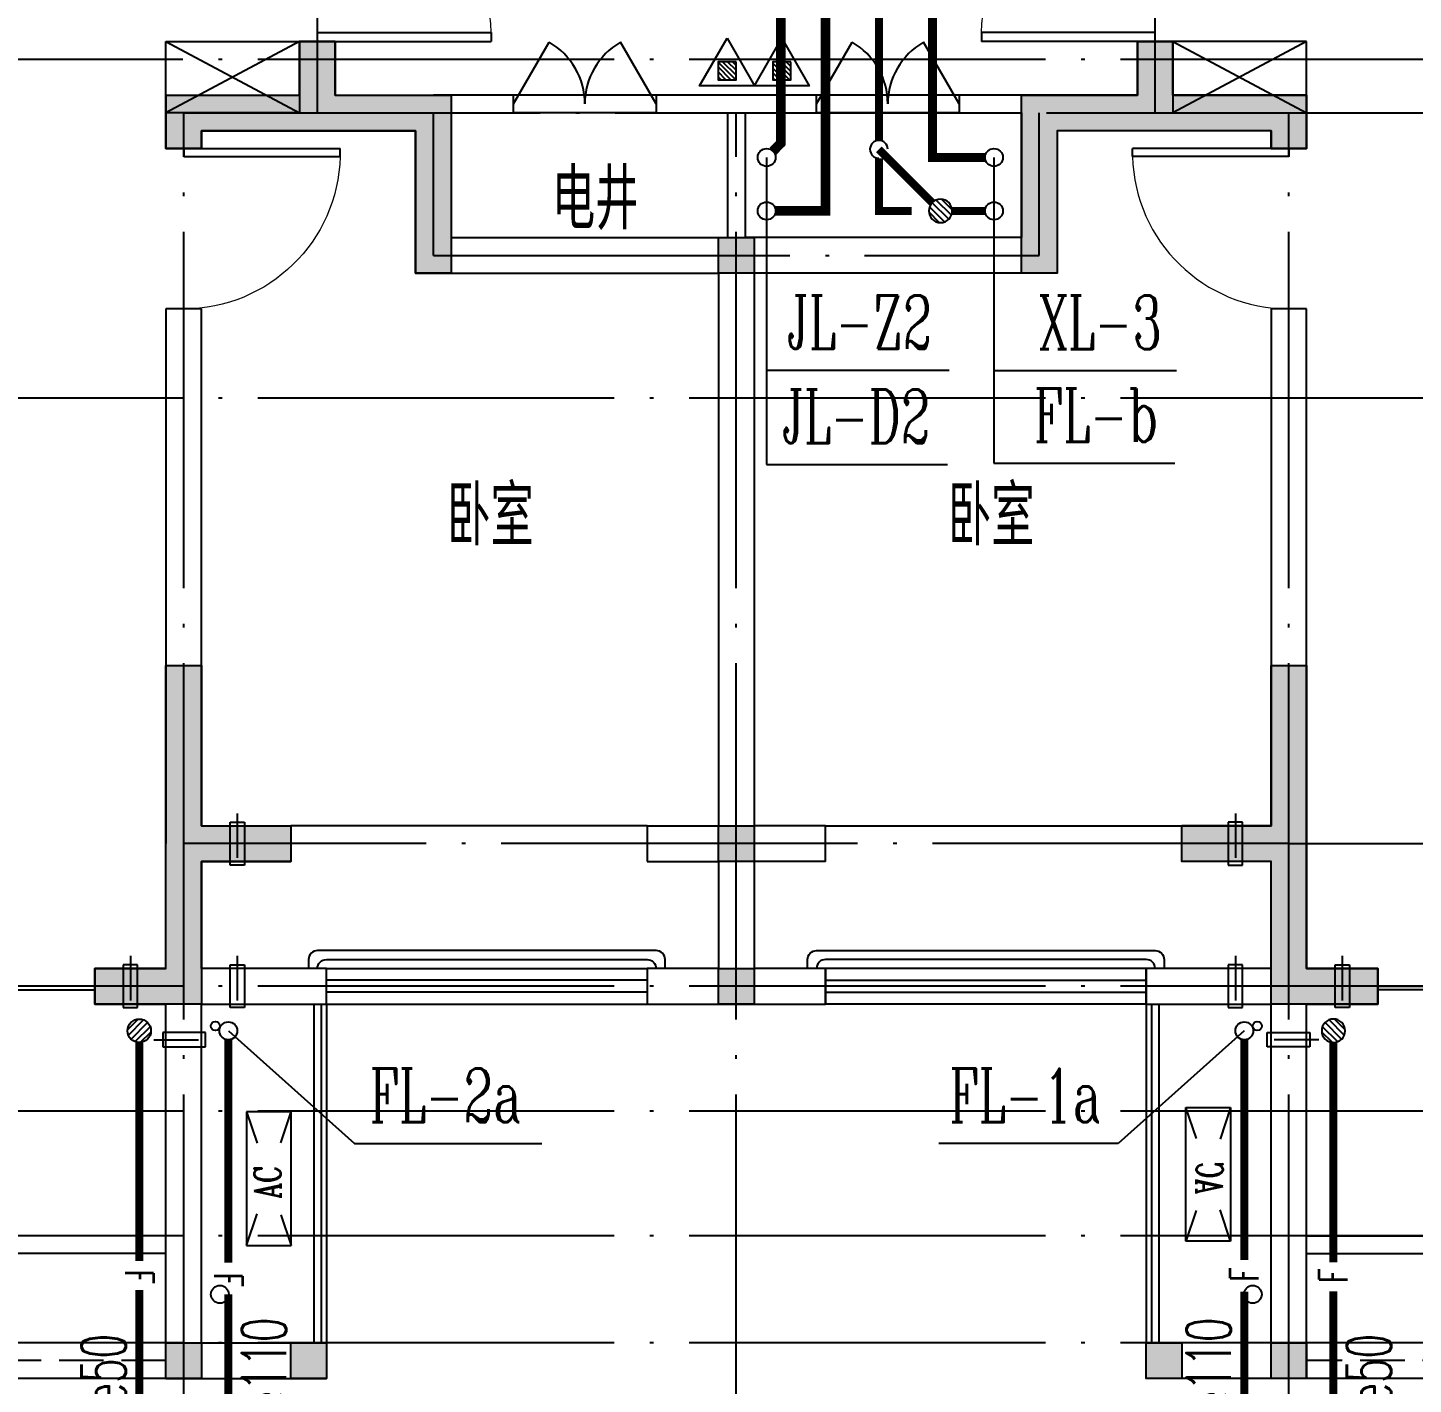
# Model space of a CAD drawing. Extents: x -287580 to -53108, y -522338 to -82629.
# Drawn here: x -215285 to -207511, y -347049 to -339438 of the extents above; entities that cross this region are included whole.
import ezdxf

# ---------------------------------------------------------------- set-up
doc = ezdxf.new("R2010")
doc.units = 0
doc.header["$LTSCALE"] = 1000
doc.header["$MEASUREMENT"] = 0
for name, pattern in [('CONTINOUS', [0]), ('DASH', [0.35, 0.25, -0.1]), ('DOTE', [2.42, 2, -0.2, 0.02, -0.2])]:
    doc.linetypes.add(name, pattern=pattern)
for name, color, linetype in [('AXIS', 3, 'Continuous'), ('DIM_废水', 3, 'Continuous'), ('DIM_消防', 3, 'Continuous'), ('DIM_给水', 3, 'Continuous'), ('DOTE', 99, 'Continuous'), ('EQUIP_地漏', 7, 'Continuous'), ('EQUIP_消防', 1, 'Continuous'), ('kan', 146, 'Continuous'), ('KTIAO', 124, 'Continuous'), ('PIPE-废水', 31, 'Continuous'), ('PIPE-消防', 1, 'Continuous'), ('PIPE-给水', 3, 'Continuous'), ('PUB_TEXT', 7, 'Continuous'), ('TEXT_废水', 4, 'Continuous'), ('VPIPE-废水', 31, 'Continuous'), ('VPIPE-消防', 1, 'Continuous'), ('VPIPE-给水', 3, 'Continuous'), ('WALL', 9, 'Continuous'), ('WINDOW', 99, 'Continuous'), ('冷凝水管', 6, 'Continuous'), ('填充', 8, 'Continuous'), ('家具', 187, 'Continuous'), ('栏杆', 169, 'Continuous'), ('空调、空调洞', 66, 'Continuous'), ('表格', 157, 'Continuous')]:
    doc.layers.add(name, color=color, linetype=linetype)
doc.layers.add('RENDERING', color=125, linetype='Continuous', lineweight=13)
doc.styles.add('_ROMANC', font='romanc__.ttf', dxfattribs={"width": 0.700005})
doc.styles.add('_TWT_PIPEDN', font='SIMPLEX', dxfattribs={"width": 0.8, "height": 2.5, "bigfont": 'HZTXT'})
doc.styles.add('_TWT_PIPETEXT', font='SIMPLEX', dxfattribs={"width": 0.8, "height": 1.6, "bigfont": 'HZTXT'})
doc.styles.add('_TWT_SERIAL', font='COMPLEX', dxfattribs={"width": 0.8, "height": 3, "bigfont": 'HZTXT'})
doc.styles.add('DIM_FONT', font='simplex_.ttf', dxfattribs={"width": 0.7, "bigfont": 'GBCBIG'})
doc.styles.get("Standard").update_dxf_attribs({"font": 'gbenor.shx', "bigfont": 'gbcbig.shx'})

# ---------------------------------------------------------------- blocks, each defined once
blk = doc.blocks.new('90304092557924')
at = {"layer": 'KTIAO', "color": 99}
for p, q in [((-375, 125), (-198.2, 66.1)), ((-375, 125), (-375, -125)), ((375, 125), (-375, 125)), ((375, 125), (198.2, 66.1)), ((375, -125), (375, 125)), ((-202.8, -67.6), (-375, -125)), ((200.5, -66.8), (375, -125)), ((-375, -125), (375, -125))]:
    blk.add_line(p, q, dxfattribs=at)
at = {"layer": 'KTIAO', "color": 99, "style": '_ROMANC', "width": 0.7}
blk.add_text('AC', height=148.6, dxfattribs=at).set_placement((-112.6, -66.3))
at = {"layer": 'KTIAO', "color": 99, "style": 'DIM_FONT', "oblique": 0, "width": 0.6, "flags": 9}
for tag in ['XSIZE', 'YSIZE']:
    blk.add_attdef(tag, (-375, -125), '', height=0.5, dxfattribs=at)
blk = doc.blocks.new('A$C06D6341B')
at = {"layer": '空调、空调洞', "linetype": 'DASH'}
for p, q in [((40, 0), (40, 340)), ((80, 290), (0, 290)), ((0, 290), (0, 50)), ((80, 50), (80, 290)), ((0, 50), (80, 50))]:
    blk.add_line(p, q, dxfattribs=at)
blk = doc.blocks.new('A$C38123D1C')
at = {"layer": '填充'}
for points in [[(14900, 6400), (15100, 6400), (15100, 6200), (14900, 6200)], [(14900, 3100), (15100, 3100), (15100, 2900), (14900, 2900)], [(14900, 2300), (15100, 2300), (15100, 2100), (14900, 2100)], [(11800, 200), (12000, 200), (12000, 0), (11800, 0)], [(12500, 200), (12700, 200), (12700, 0), (12500, 0)], [(17300, 200), (17500, 200), (17500, 0), (17300, 0)], [(18000, 200), (18200, 200), (18200, 0), (18000, 0)]]:
    blk.add_hatch(color=256, dxfattribs=at).paths.add_polyline_path(points)
at = {"color": 6}
for points in [[(14900, 6400), (15100, 6400), (15100, 6200), (14900, 6200)], [(14900, 3100), (15100, 3100), (15100, 2900), (14900, 2900)], [(14900, 2300), (15100, 2300), (15100, 2100), (14900, 2100)], [(11800, 200), (12000, 200), (12000, 0), (11800, 0)], [(12500, 200), (12700, 200), (12700, 0), (12500, 0)], [(17300, 200), (17500, 200), (17500, 0), (17300, 0)], [(18000, 200), (18200, 200), (18200, 0), (18000, 0)]]:
    blk.add_lwpolyline(points, close=True, dxfattribs=at)
blk = doc.blocks.new('A$C21740D1F')
at = {"layer": '填充'}
h = blk.add_hatch(color=256, dxfattribs=at)
h.dxf.hatch_style = 1
h.paths.add_polyline_path([(48600, 16200), (48600, 15800), (49000, 15800), (49000, 16200)])
h.paths.add_polyline_path([(41200, 16200), (41200, 15800), (41600, 15800), (41600, 16200)])
h.paths.add_polyline_path([(18900, 15800), (18900, 16200), (18500, 16200), (18500, 15800)])
h.paths.add_polyline_path([(11500, 15800), (11500, 16200), (11100, 16200), (11100, 15800)])
h.paths.add_polyline_path([(57500, 3700), (57500, 3300), (57900, 3300), (57900, 3700)])
h.paths.add_polyline_path([(48600, 14100), (48600, 13700), (49000, 13700), (49000, 14100)])
h.paths.add_polyline_path([(44000, 14100), (44000, 13700), (44400, 13700), (44400, 14100)])
h.paths.add_polyline_path([(41200, 14100), (41200, 13700), (41600, 13700), (41600, 14100)])
h.paths.add_polyline_path([(32300, 3700), (32300, 3300), (32700, 3300), (32700, 3700)])
h.paths.add_polyline_path([(27800, 3300), (27800, 3700), (27400, 3700), (27400, 3300)])
h.paths.add_polyline_path([(18900, 13700), (18900, 14100), (18500, 14100), (18500, 13700)])
h.paths.add_polyline_path([(16100, 13700), (16100, 14100), (15700, 14100), (15700, 13700)])
h.paths.add_polyline_path([(11500, 13700), (11500, 14100), (11100, 14100), (11100, 13700)])
h.paths.add_polyline_path([(2600, 3300), (2600, 3700), (2200, 3700), (2200, 3300)])
h.paths.add_polyline_path([(47550, 10300), (47550, 8200.1), (47350, 8200.1), (47350, 10500), (47900, 10500), (47900, 10300)])
h.paths.add_polyline_path([(12750, 10500), (12750, 8200.1), (12550, 8200.1), (12550, 10300), (12200, 10300), (12200, 10500)])
h.paths.add_polyline_path([(7800, 0), (7300, 0), (7300, 2500), (7500, 2500), (7500, 200), (7800, 200)])
h.paths.add_polyline_path([(22700, 0), (22200, 0), (22200, 200), (22500, 200), (22500, 2500), (22700, 2500)])
h.paths.add_polyline_path([(37900, 0), (37400, 0), (37400, 2500), (37600, 2500), (37600, 200), (37900, 200)])
h.paths.add_polyline_path([(52800, 0), (52300, 0), (52300, 200), (52600, 200), (52600, 2500), (52800, 2500)])
h.paths.add_polyline_path([(56200, 0), (55550, 0), (55550, 200), (56000, 200), (56000, 2100), (56200, 2100)])
h.paths.add_polyline_path([(34650, 0), (34000, 0), (34000, 2100), (34200, 2100), (34200, 200), (34650, 200)])
h.paths.add_polyline_path([(26100, 0), (25450, 0), (25450, 200), (25900, 200), (25900, 2100), (26100, 2100)])
h.paths.add_polyline_path([(4550, 0), (3900, 0), (3900, 2100), (4100, 2100), (4100, 200), (4550, 200)])
h.paths.add_polyline_path([(500, 6500), (200, 6500), (200, 5000), (0, 5000), (0, 6700), (500, 6700)])
h.paths.add_polyline_path([(59900, 6500), (59600, 6500), (59600, 6700), (60100, 6700), (60100, 5000), (59900, 5000)])
h.paths.add_polyline_path([(60100, 1695), (60100, 0), (59400, 0), (59400, 200), (59900, 200), (59900, 1695)])
h.paths.add_polyline_path([(52800, 9800), (52800, 6700), (53350, 6700), (53350, 6500), (52600, 6500), (52600, 9800), (52600, 10300), (52300, 10300), (52300, 10500), (52800, 10500), (52800, 10000), (53150, 10000), (53150, 9800)])
h.paths.add_polyline_path([(37600, 10300), (37600, 9800), (37600, 6500), (36850, 6500), (36850, 6700), (37400, 6700), (37400, 9800), (37050, 9800), (37050, 10000), (37400, 10000), (37400, 10500), (37900, 10500), (37900, 10300)])
h.paths.add_polyline_path([(22700, 10500), (22700, 10000), (23050, 10000), (23050, 9800), (22700, 9800), (22700, 6700), (23250, 6700), (23250, 6500), (22500, 6500), (22500, 9800), (22500, 10300), (22200, 10300), (22200, 10500)])
h.paths.add_polyline_path([(7500, 9800), (7500, 6500), (6750, 6500), (6750, 6700), (7300, 6700), (7300, 9800), (6950, 9800), (6950, 10000), (7300, 10000), (7300, 10500), (7800, 10500), (7800, 10300), (7500, 10300)])
h.paths.add_polyline_path([(17250, 10300), (15450, 10300), (15450, 8900), (15250, 8900), (15250, 10500), (17450, 10500), (17450, 9900), (17250, 9900)])
h.paths.add_polyline_path([(42850, 10300), (42850, 9900), (42650, 9900), (42650, 10500), (44850, 10500), (44850, 8900), (44650, 8900), (44650, 10300)])
h.paths.add_polyline_path([(30000, 1800), (30000, 0), (29500, 0), (29500, 200), (29800, 200), (29800, 1800)])
h.paths.add_polyline_path([(30700, 6500), (30300, 6500), (30300, 4900), (30100, 4900), (30100, 6700), (30700, 6700)])
h.paths.add_polyline_path([(29800, 6500), (29400, 6500), (29400, 6700), (30000, 6700), (30000, 4900), (29800, 4900)])
h.paths.add_polyline_path([(30600, 0), (30100, 0), (30100, 1800), (30300, 1800), (30300, 200), (30600, 200)])
h.paths.add_polyline_path([(42100, 1900), (42100, 1000), (42600, 1000), (42600, 800), (42100, 800), (42100, 0), (41500, 0), (41500, 200), (41900, 200), (41900, 1000), (41900, 1900)])
h.paths.add_polyline_path([(48300, 1900), (48300, 1000), (48300, 200), (48700, 200), (48700, 0), (48100, 0), (48100, 800), (47600, 800), (47600, 1000), (48100, 1000), (48100, 1900)])
h.paths.add_polyline_path([(42850, 5400), (42850, 5100), (43500, 5100), (43500, 4100), (43300, 4100), (43300, 4900), (42650, 4900), (42100, 4900), (42100, 4800), (41900, 4800), (41900, 5100), (42650, 5100), (42650, 5400)])
h.paths.add_polyline_path([(47550, 5400), (47550, 5100), (48300, 5100), (48300, 4800), (48100, 4800), (48100, 4900), (47550, 4900), (46900, 4900), (46900, 4100), (46700, 4100), (46700, 5100), (47350, 5100), (47350, 5400)])
h.paths.add_polyline_path([(32950.1, 9800), (32500, 9800), (32500, 6700), (32899.9, 6700), (32899.9, 6500), (32300, 6500), (32300, 10000), (32950.1, 10000)])
h.paths.add_polyline_path([(57900, 10000), (57900, 6500), (57299.8, 6500), (57299.8, 6700), (57700, 6700), (57700, 9800), (57250, 9800), (57250, 10000)])
h.paths.add_polyline_path([(700, 0), (0, 0), (0, 1695), (200, 1695), (200, 200), (700, 200)])
h.paths.add_polyline_path([(18200, 1900), (18200, 1000), (18200, 200), (18600, 200), (18600, 0), (18000, 0), (18000, 800), (17500, 800), (17500, 1000), (18000, 1000), (18000, 1900)])
h.paths.add_polyline_path([(12000, 1900), (12000, 1000), (12500, 1000), (12500, 800), (12000, 800), (12000, 0), (11400, 0), (11400, 200), (11800, 200), (11800, 1000), (11800, 1900)])
h.paths.add_polyline_path([(17450, 5400), (17450, 5100), (18200, 5100), (18200, 4800), (18000, 4800), (18000, 4900), (17450, 4900), (16800, 4900), (16800, 4100), (16600, 4100), (16600, 5100), (17250, 5100), (17250, 5400)])
h.paths.add_polyline_path([(12750, 5400), (12750, 5100), (13400, 5100), (13400, 4100), (13200, 4100), (13200, 4900), (12550, 4900), (12000, 4900), (12000, 4800), (11800, 4800), (11800, 5100), (12550, 5100), (12550, 5400)])
h.paths.add_polyline_path([(27600, 9800), (27149.9, 9800), (27149.9, 10000), (27800, 10000), (27800, 6500), (27199.8, 6500), (27199.8, 6700), (27600, 6700)])
h.paths.add_polyline_path([(2400, 9800), (2400, 6700), (2800, 6700), (2800, 6500), (2200, 6500), (2200, 10000), (2850, 10000), (2850, 9800)])
at = {"color": 3}
for points in [[(42850, 5400), (42850, 5100), (43500, 5100), (43500, 4100), (43300, 4100), (43300, 4900), (42650, 4900), (42100, 4900), (42100, 4800), (41900, 4800), (41900, 5100), (42650, 5100), (42650, 5400)], [(47550, 5400), (47550, 5100), (48300, 5100), (48300, 4800), (48100, 4800), (48100, 4900), (47550, 4900), (46900, 4900), (46900, 4100), (46700, 4100), (46700, 5100), (47350, 5100), (47350, 5400)], [(42100, 1900), (42100, 1000), (42600, 1000), (42600, 800), (42100, 800), (42100, 0), (41500, 0), (41500, 200), (41900, 200), (41900, 1000), (41900, 1900)], [(48300, 1900), (48300, 1000), (48300, 200), (48700, 200), (48700, 0), (48100, 0), (48100, 800), (47600, 800), (47600, 1000), (48100, 1000), (48100, 1900)]]:
    blk.add_lwpolyline(points, close=True, dxfattribs=at)
blk = doc.blocks.new('$ATTACHMENT$00000214')
h = blk.add_hatch()
h.set_pattern_fill('ANSI31', color=256, scale=200, style=0)
h.set_pattern_definition([(45, (-38543.802, -6842.639), (-17.67767, 17.67767), [])])
h.paths.add_polyline_path([(-65, 2), (65, 2), (65, -128), (-65, -128)])
for points in [[(0, 172), (-198, -172), (198, -172)], [(-65, 2), (65, 2), (65, -128), (-65, -128)]]:
    blk.add_lwpolyline(points, close=True)
blk = doc.blocks.new('$TwtSys$00000141')
for p, q in [((-94, 8), (-10, 92)), ((-94, 8), (-10, 92)), ((-87, -35), (35, 87)), ((-87, -35), (35, 87)), ((-66, -66), (66, 66)), ((-66, -66), (66, 66)), ((-32, -87), (88, 33)), ((-32, -87), (88, 33)), ((11, -92), (92, -11)), ((11, -92), (92, -11))]:
    blk.add_line(p, q)
blk.add_circle((0, 0), 94)
blk.add_circle((0, 0), 94)
blk = doc.blocks.new('$DorLib2D$00000132')
at = {"color": 0, "linetype": 'Continuous'}
for p, q in [((-0.5, 0.1042), (-0.5, 0)), ((-0.1467, 0.1042), (-0.5, 0.1042)), ((-0.1467, 0), (-0.1467, 0.1042)), ((0.1467, 0.1042), (0.5, 0.1042)), ((0.1467, 0), (0.1467, 0.1042)), ((0.5, 0.1042), (0.5, 0)), ((-0.5, 0), (-0.1467, 0)), ((-0.1667, 0), (0.1667, 0)), ((-0.1667, -0.1042), (-0.1667, 0)), ((0.5, 0), (0.1467, 0)), ((0.1667, 0), (0.1667, -0.1042)), ((0.1667, -0.1042), (-0.1667, -0.1042))]:
    blk.add_line(p, q, dxfattribs=at)
blk = doc.blocks.new('$WINLIB2D$00000001')
at = {"color": 0}
for points in [[(-0.5, 0.5), (-0.5, -0.5)], [(-0.5, 0.5), (0.5, 0.5)], [(0.5, -0.5), (0.5, 0.5)], [(0.5, 0.1667), (-0.5, 0.1667)], [(0.5, -0.1667), (-0.5, -0.1667)], [(-0.5, -0.5), (0.5, -0.5)]]:
    blk.add_lwpolyline(points, dxfattribs=at)
blk = doc.blocks.new('$DorLib2D$00000231')
at = {"color": 0}
for p, q in [((-0.5, 0), (-0.25, 0.433)), ((0.5, 0), (0.25, 0.433))]:
    blk.add_line(p, q, dxfattribs=at)
for centre, start, end in [((-0.5, 0), 0, 60), ((0.5, 0), 120, 180)]:
    blk.add_arc(centre, 0.5, start, end, dxfattribs=at)
blk = doc.blocks.new('$DorLib2D$00000001')
for p, q in [((0.45, 0.975), (0.5, 0.975)), ((0.45, 0), (0.45, 0.975)), ((0.5, 0), (0.5, 0.975)), ((0.5, 0), (0.45, 0))]:
    blk.add_line(p, q)
at = {"lineweight": 13}
blk.add_arc((0.475, 0), 0.975, 91.46928, 180, dxfattribs=at)

msp = doc.modelspace()

# ---------------------------------------------------------------- hatches: boundary and pattern name
at = {"layer": 'PIPE-废水'}
for points in [[(-210508.8, -340465.8), (-210531.3, -340465.8), (-210531.3, -340488.3)], [(-210508.8, -340465.8), (-210508.8, -340488.3), (-210531.3, -340488.3)]]:
    msp.add_hatch(color=256, dxfattribs=at).paths.add_polyline_path(points)
at = {"layer": 'PIPE-消防'}
for points in [[(-210208.8, -340165.8), (-210233.8, -340165.8), (-210233.8, -340190.8)], [(-210208.8, -340165.8), (-210208.8, -340190.8), (-210233.8, -340190.8)]]:
    msp.add_hatch(color=256, dxfattribs=at).paths.add_polyline_path(points)
at = {"layer": 'PIPE-给水'}
for color, points in [(2, [(-211058.7, -340085.6), (-211039.2, -340105.1), (-211031.2, -340097)]), (2, [(-211058.7, -340085.6), (-211031.2, -340085.6), (-211031.2, -340097)]), (256, [(-210808.5, -340465.8), (-210781, -340465.8), (-210781, -340493.3)]), (256, [(-210808.5, -340465.8), (-210808.5, -340493.3), (-210781, -340493.3)])]:
    msp.add_hatch(color=color, dxfattribs=at).paths.add_polyline_path(points)

# ---------------------------------------------------------------- linework, layer by layer
at = {"color": 99}
for centre in [(-214206.5, -346544.2), (-208411.1, -346544.2)]:
    msp.add_circle(centre, 50, dxfattribs=at)
at = {"layer": 'AXIS'}
for p, q in [((-208108.8, -339915.6), (-207108.8, -339915.6)), ((-208208.8, -344015.6), (-207208.8, -344015.6))]:
    msp.add_line(p, q, dxfattribs=at)
at = {"layer": 'DIM_废水'}
for p, q in [((-209863.1, -340415.8), (-209863.1, -341881.5)), ((-209863.1, -340415.8), (-209863.1, -341881.5)), ((-209863.1, -341881.5), (-208848.1, -341881.5)), ((-209863.1, -341881.5), (-208848.1, -341881.5)), ((-214158.8, -345065.6), (-213450.5, -345697.6)), ((-208458.8, -345065.6), (-209167.1, -345697.6)), ((-213450.5, -345697.6), (-212400.9, -345697.6)), ((-209167.1, -345697.6), (-210173.5, -345697.6))]:
    msp.add_line(p, q, dxfattribs=at)
at = {"layer": 'DIM_消防'}
for p, q in [((-209863.1, -340165.8), (-209863.1, -341360.5)), ((-209863.1, -340165.8), (-209863.1, -341360.5)), ((-209863.1, -341360.5), (-208839.5, -341360.5)), ((-209863.1, -341360.5), (-208839.5, -341360.5))]:
    msp.add_line(p, q, dxfattribs=at)
at = {"layer": 'DIM_给水'}
for p, q in [((-211138.8, -340165.8), (-211138.8, -341359.5)), ((-211138.8, -340415.8), (-211138.8, -341888)), ((-211138.8, -340415.8), (-211138.8, -341888)), ((-211138.8, -341359.5), (-210115.2, -341359.5)), ((-211138.8, -341888), (-210123.8, -341888)), ((-211138.8, -341888), (-210123.8, -341888))]:
    msp.add_line(p, q, dxfattribs=at)
at = {"layer": 'DOTE', "linetype": 'DOTE'}
for p, q in [((-213658.8, -339915.6), (-213658.8, -327434.6)), ((-208958.8, -339915.6), (-208958.8, -327434.6)), ((-195054, -339615.6), (-257009.5, -339615.6, 0)), ((-214408.8, -339915.6), (-208208.8, -339915.6)), ((-214408.8, -347422.5), (-214408.8, -339915.6)), ((-213008.8, -340715.6), (-213008.8, -339915.6)), ((-211308.8, -347422.5), (-211308.8, -339915.6)), ((-209608.8, -340715.6), (-209608.8, -339915.6)), ((-208208.8, -347422.5), (-208208.8, -339915.6)), ((-213008.8, -340715.6), (-209608.8, -340715.6)), ((-195054, -341515.6), (-257009.5, -341515.6, 0)), ((-208208.8, -344015.6), (-214408.8, -344015.6)), ((-195054, -344815.6), (-257009.5, -344815.6)), ((-195054, -345515.6), (-257009.5, -345515.6)), ((-195054, -346215.6, 0), (-257009.5, -346215.6, 0)), ((-195054, -346815.6, 0), (-257009.5, -346815.6, 0))]:
    msp.add_line(p, q, dxfattribs=at)
at = {"layer": 'kan'}
for p, q in [((-213608.8, -344915.6), (-213608.8, -346815.6)), ((-209008.8, -344915.6), (-209008.8, -346815.6))]:
    msp.add_line(p, q, dxfattribs=at)
at = {"layer": 'kan', "color": 124, "elevation": 0}
for points in [[(-214508.8, -346215.6), (-222208.8, -346215.6), (-222208.8, -346215.6)], [(-208108.8, -346215.6), (-200408.8, -346215.6), (-200408.8, -346215.6)], [(-214508.8, -346315.6), (-222208.8, -346315.6)], [(-208108.8, -346315.6), (-200408.8, -346315.6)]]:
    msp.add_lwpolyline(points, dxfattribs=at)
at = {"layer": 'kan'}
for points in [[(-214508.8, -346815.6), (-218908.8, -346815.6)], [(-203708.8, -346815.6), (-208108.8, -346815.6)], [(-214508.8, -347015.6), (-218908.8, -347015.6)], [(-203708.8, -347015.6), (-208108.8, -347015.6)]]:
    msp.add_lwpolyline(points, dxfattribs=at)
at = {"layer": 'kan', "linetype": 'DASH'}
for points in [[(-214508.8, -346915.6), (-218908.8, -346915.6)], [(-203708.8, -346915.6), (-208108.8, -346915.6)]]:
    msp.add_lwpolyline(points, dxfattribs=at)
at = {"layer": 'PIPE-废水', "linetype": 'DASH', "const_width": 45}
for points in [[(-210508.8, -340070.1), (-210508.8, -338197.2)], [(-214158.8, -345115.6), (-214158.8, -346366.5)], [(-208458.8, -345115.6), (-208458.8, -346351)], [(-214658.8, -345131.4), (-214658.8, -346357.3)], [(-207958.8, -345131.4), (-207958.8, -346364.3)], [(-214658.8, -346520.7), (-214658.8, -348994.1)], [(-214158.8, -346544.5), (-214158.8, -348994.1)], [(-208458.8, -346529), (-208458.8, -348994.1)], [(-207958.8, -346527.7), (-207958.8, -348994.1)]]:
    msp.add_lwpolyline(points, dxfattribs=at)
at = {"layer": 'PIPE-废水', "const_width": 45}
for points in [[(-210209.6, -340419.2), (-210508.8, -340120.1)], [(-210508.8, -340465.8), (-210508.8, -340170.1)], [(-210325.1, -340465.8), (-210508.8, -340465.8)], [(-209913.1, -340465.8), (-210097.3, -340465.8)]]:
    msp.add_lwpolyline(points, dxfattribs=at)
at = {"layer": 'PIPE-废水'}
msp.add_arc((-210508.8, -340120.1), 50, 0, 270, dxfattribs=at)
at = {"layer": 'PIPE-消防', "const_width": 50}
for points in [[(-210208.8, -340165.8), (-210208.8, -337112.9)], [(-209913.1, -340165.8), (-210208.8, -340165.8)]]:
    msp.add_lwpolyline(points, dxfattribs=at)
at = {"layer": 'PIPE-给水', "color": 2, "const_width": 55}
for points in [[(-211058.7, -340085.6), (-211058.7, -338222.6)], [(-211103.4, -340130.4), (-211058.7, -340085.6)]]:
    msp.add_lwpolyline(points, dxfattribs=at)
at = {"layer": 'PIPE-给水', "const_width": 55}
for points in [[(-210808.5, -340465.8), (-210808.5, -338319.6)], [(-211088.8, -340465.8), (-210808.5, -340465.8)]]:
    msp.add_lwpolyline(points, dxfattribs=at)
at = {"layer": 'VPIPE-废水'}
for centre in [(-209863.1, -340465.8), (-214158.8, -345065.6), (-208458.8, -345065.6)]:
    msp.add_circle(centre, 50, dxfattribs=at)
at = {"layer": 'VPIPE-消防'}
msp.add_circle((-209863.1, -340165.8), 50, dxfattribs=at)
at = {"layer": 'VPIPE-给水'}
for centre in [(-211138.8, -340165.8), (-211138.8, -340465.8)]:
    msp.add_circle(centre, 50, dxfattribs=at)
at = {"layer": 'WALL'}
for p, q in [((-213558.8, -339515.6), (-213758.8, -339515.6)), ((-213758.8, -339515.6), (-213758.8, -339815.6)), ((-213558.8, -339815.6), (-213558.8, -339515.6)), ((-208858.8, -339515.6), (-209058.8, -339515.6)), ((-209058.8, -339515.6), (-209058.8, -339815.6)), ((-208858.8, -339815.6), (-208858.8, -339515.6)), ((-214508.8, -339815.6), (-214508.8, -340115.6)), ((-214508.8, -339815.6), (-213758.8, -339815.6)), ((-213558.8, -339815.6), (-213008.8, -339815.6)), ((-212558.8, -339815.6), (-213008.8, -339815.6)), ((-212558.8, -339915.6), (-212558.8, -339815.6)), ((-211308.8, -339815.6), (-211758.8, -339815.6)), ((-211758.8, -339815.6), (-211758.8, -339915.6)), ((-210858.8, -339815.6), (-211308.8, -339815.6)), ((-210858.8, -339915.6), (-210858.8, -339815.6)), ((-209608.8, -339815.6), (-210058.8, -339815.6)), ((-210058.8, -339815.6), (-210058.8, -339915.6)), ((-209058.8, -339815.6), (-209608.8, -339815.6)), ((-208108.8, -339815.6), (-208858.8, -339815.6)), ((-208108.8, -340115.6), (-208108.8, -339815.6)), ((-212908.8, -339915.6), (-212908.8, -340615.6)), ((-212908.8, -339915.6), (-212558.8, -339915.6)), ((-211758.8, -339915.6), (-211358.8, -339915.6)), ((-211358.8, -339915.6), (-211358.8, -340615.6)), ((-211258.8, -339915.6), (-211258.8, -340615.6)), ((-211258.8, -339915.6), (-210858.8, -339915.6)), ((-210058.8, -339915.6), (-209708.8, -339915.6)), ((-209708.8, -339915.6), (-209708.8, -340615.6)), ((-214308.8, -340115.6), (-214308.8, -340015.6)), ((-214308.8, -340015.6), (-213658.8, -340015.6)), ((-213658.8, -340015.6), (-213108.8, -340015.6)), ((-213108.8, -340015.6), (-213108.8, -340815.6)), ((-209508.8, -340015.6), (-209508.8, -340815.6)), ((-208958.8, -340015.6), (-209508.8, -340015.6)), ((-208308.8, -340015.6), (-208958.8, -340015.6)), ((-208308.8, -340015.6), (-208308.8, -340115.6)), ((-214508.8, -340115.6), (-214308.8, -340115.6)), ((-208308.8, -340115.6), (-208108.8, -340115.6)), ((-212908.8, -340615.6), (-211358.8, -340615.6)), ((-209708.8, -340615.6), (-211258.8, -340615.6)), ((-213108.8, -340815.6), (-211408.8, -340815.6)), ((-211408.8, -340815.6), (-211408.8, -343915.6)), ((-209508.8, -340815.6), (-211208.8, -340815.6)), ((-211208.8, -340815.6), (-211208.8, -343915.6)), ((-214308.8, -341015.6), (-214508.8, -341015.6)), ((-214508.8, -341015.6), (-214508.8, -344015.6)), ((-214308.8, -343915.6), (-214308.8, -341015.6)), ((-208108.8, -341015.6), (-208308.8, -341015.6)), ((-208308.8, -341015.6), (-208308.8, -343915.6)), ((-208108.8, -344015.6), (-208108.8, -341015.6)), ((-214308.8, -343915.6), (-213808.8, -343915.6)), ((-213808.8, -343915.6), (-213808.8, -344115.6)), ((-211808.8, -343915.6), (-211408.8, -343915.6)), ((-211808.8, -343915.6), (-211808.8, -344115.6)), ((-210808.8, -343915.6), (-211208.8, -343915.6)), ((-210808.8, -344115.6), (-210808.8, -343915.6)), ((-208308.8, -343915.6), (-208808.8, -343915.6)), ((-208808.8, -344115.6), (-208808.8, -343915.6)), ((-214508.8, -344715.6), (-214508.8, -344015.6)), ((-208108.8, -344715.6), (-208108.8, -344015.6)), ((-214308.8, -344115.6), (-213808.8, -344115.6)), ((-214308.8, -344715.6), (-214308.8, -344115.6)), ((-211808.8, -344115.6), (-211408.8, -344115.6)), ((-211408.8, -344115.6), (-211408.8, -344715.6)), ((-210808.8, -344115.6), (-211208.8, -344115.6)), ((-211208.8, -344115.6), (-211208.8, -344715.6)), ((-208308.8, -344115.6), (-208808.8, -344115.6)), ((-208308.8, -344715.6), (-208308.8, -344115.6)), ((-214508.8, -344715.6), (-214908.8, -344715.6)), ((-214908.8, -344715.6), (-214908.8, -344915.6)), ((-213608.8, -344715.6), (-214308.8, -344715.6)), ((-213608.8, -344915.6), (-213608.8, -344715.6)), ((-211408.8, -344715.6), (-211808.8, -344715.6)), ((-211808.8, -344715.6), (-211808.8, -344915.6)), ((-210808.8, -344715.6), (-211208.8, -344715.6)), ((-210808.8, -344915.6), (-210808.8, -344715.6)), ((-208308.8, -344715.6), (-209008.8, -344715.6)), ((-209008.8, -344715.6), (-209008.8, -344915.6)), ((-207708.8, -344715.6), (-208108.8, -344715.6)), ((-207708.8, -344915.6), (-207708.8, -344715.6)), ((-214908.8, -344915.6), (-214508.8, -344915.6)), ((-214508.8, -347015.6), (-214508.8, -344915.6)), ((-214308.8, -344915.6), (-213608.8, -344915.6)), ((-214308.8, -346815.6), (-214308.8, -344915.6)), ((-211808.8, -344915.6), (-211308.8, -344915.6)), ((-211308.8, -344915.6), (-210808.8, -344915.6)), ((-209008.8, -344915.6), (-208308.8, -344915.6)), ((-208308.8, -346815.6), (-208308.8, -344915.6)), ((-208108.8, -344915.6), (-207708.8, -344915.6)), ((-208108.8, -347015.6), (-208108.8, -344915.6)), ((-214308.8, -346815.6), (-213608.8, -346815.6)), ((-213608.8, -346815.6), (-213608.8, -347015.6)), ((-208308.8, -346815.6), (-209008.8, -346815.6)), ((-209008.8, -347015.6), (-209008.8, -346815.6)), ((-214508.8, -347015.6), (-213608.8, -347015.6)), ((-208108.8, -347015.6), (-209008.8, -347015.6))]:
    msp.add_line(p, q, dxfattribs=at)
at = {"layer": 'WINDOW'}
for p, q in [((-211758.8, -339815.6, 0), (-212558.8, -339815.6, 0)), ((-210058.8, -339815.6, 0), (-210858.8, -339815.6, 0)), ((-211758.8, -339915.6, 0), (-212558.8, -339915.6, 0)), ((-210058.8, -339915.6, 0), (-210858.8, -339915.6, 0)), ((-211808.8, -343915.6), (-213808.8, -343915.6)), ((-210808.8, -343915.6), (-208808.8, -343915.6))]:
    msp.add_line(p, q, dxfattribs=at)
at = {"layer": '冷凝水管'}
for centre in [(-214231.8, -345038.5, -76423.5), (-208385.8, -345038.5, -76423.5)]:
    msp.add_circle(centre, 25, dxfattribs=at)
at = {"layer": '家具'}
for points in [[(-214508.8, -339515.6), (-213758.8, -339515.6), (-213758.8, -339915.6), (-214508.8, -339915.6)], [(-208108.8, -339515.6), (-208858.8, -339515.6), (-208858.8, -339915.6), (-208108.8, -339915.6)]]:
    msp.add_lwpolyline(points, close=True, dxfattribs=at)
for points in [[(-213758.8, -339515.6), (-214508.8, -339915.6)], [(-214508.8, -339515.6), (-213758.8, -339915.6)], [(-208858.8, -339515.6), (-208108.8, -339915.6)], [(-208108.8, -339515.6), (-208858.8, -339915.6)]]:
    msp.add_lwpolyline(points, dxfattribs=at)
at = {"layer": '栏杆'}
for p, q in [((-213678.8, -344915.6), (-213678.8, -346815.6)), ((-213638.8, -344915.6), (-213638.8, -346815.6)), ((-208978.8, -344915.6), (-208978.8, -346815.6)), ((-208938.8, -344915.6), (-208938.8, -346815.6))]:
    msp.add_line(p, q, dxfattribs=at)
for points in [[(-211708.8, -344715.6), (-211708.8, -344665.6, 0.414214), (-211758.8, -344615.6), (-213658.8, -344615.6, 0.414214), (-213708.8, -344665.6), (-213708.8, -344715.6)], [(-210908.8, -344715.6), (-210908.8, -344665.6, -0.414214), (-210858.8, -344615.6), (-208958.8, -344615.6, -0.414214), (-208908.8, -344665.6), (-208908.8, -344715.6)], [(-213658.8, -344715.6), (-213658.8, -344715.6, -0.414214), (-213608.8, -344665.6), (-211808.8, -344665.6, -0.414214), (-211758.8, -344715.6), (-211758.8, -344715.6)], [(-208958.8, -344715.6), (-208958.8, -344715.6, 0.414214), (-209008.8, -344665.6), (-210808.8, -344665.6, 0.414214), (-210858.8, -344715.6), (-210858.8, -344715.6)]]:
    msp.add_lwpolyline(points, format="xyb", dxfattribs=at)

# ---------------------------------------------------------------- block references
at = {"layer": 'EQUIP_地漏', "xscale": 0.7, "zscale": 0.7}
for p, yscale, rotation in [((-210163.1, -340465.8), -0.7, 180), ((-214658.8, -345065.6), 0.7, 4.764361865074103e-12), ((-207958.8, -345065.6), -0.7, 180)]:
    msp.add_blockref('$TwtSys$00000141', p, dxfattribs=dict(at, yscale=yscale, rotation=rotation))
at = {"layer": 'EQUIP_消防', "linetype": 'CONTINOUS', "xscale": 0.77625, "yscale": -0.77625, "zscale": 0.77625, "rotation": 180}
for p in [(-211361, -339630.3), (-211053, -339630.3)]:
    msp.add_blockref('$ATTACHMENT$00000214', p, dxfattribs=at)
at = {"layer": 'RENDERING', "rotation": 90.00000000000001}
msp.add_blockref('90304092557924', (-213931.6, -345895.1), dxfattribs=at)
at = {"layer": 'RENDERING', "xscale": -1, "rotation": 270}
msp.add_blockref('90304092557924', (-208661, -345871.1), dxfattribs=at)
at = {"layer": 'WINDOW'}
for name, p, xscale, yscale, zscale, rotation in [('$DorLib2D$00000001', (-213658.8, -339015.6), 1000, 1000, 1000, 270), ('$DorLib2D$00000001', (-208958.8, -339015.6), 1000, -1000, 1000, 270), ('$DorLib2D$00000231', (-212158.8, -339865.6), -800, -800, -800, 180.0000000000118), ('$DorLib2D$00000231', (-210458.8, -339865.6), -800, -800, -800, 180.0000000000118), ('$DorLib2D$00000001', (-214408.8, -340565.6), 900, -900, 900, 90), ('$DorLib2D$00000001', (-208208.8, -340565.6), 900, 900, 900, 89.99999999996422), ('$WINLIB2D$00000001', (-212708.8, -344815.6), -1800, 200, -1800, 180), ('$DorLib2D$00000132', (-205908.8, -344815.6), 3600, 200, 3600, 180)]:
    msp.add_blockref(name, p, dxfattribs=dict(at, xscale=xscale, yscale=yscale, zscale=zscale, rotation=rotation))
at = {"layer": 'WINDOW', "yscale": -200}
for name, p, xscale, zscale in [('$WINLIB2D$00000001', (-209908.8, -344815.6), -1800, -1800), ('$DorLib2D$00000132', (-216708.8, -344815.6), 3600, 3600)]:
    msp.add_blockref(name, p, dxfattribs=dict(at, xscale=xscale, zscale=zscale))
at = {"layer": '空调、空调洞', "xscale": -1}
for p, rotation in [((-214148.8, -343845.6, -76423.5), 180), ((-214148.8, -344645.6, -76423.5), 180), ((-207948.8, -344645.6, -76423.5), 180), ((-208040.8, -345075.6, -76423.5), 90)]:
    msp.add_blockref('A$C06D6341B', p, dxfattribs=dict(at, rotation=rotation))
at = {"layer": '空调、空调洞'}
for p, rotation in [((-208468.8, -343845.6, -76423.5), 180), ((-214668.8, -344645.6, -76423.5), 180), ((-208468.8, -344645.6, -76423.5), 180), ((-214576.8, -345075.6, -76423.5), 270)]:
    msp.add_blockref('A$C06D6341B', p, dxfattribs=dict(at, rotation=rotation))
at = {"layer": '表格'}
for name, p in [('A$C21740D1F', (-256408.8, -344915.6)), ('A$C38123D1C', (-226308.8, -347015.6))]:
    msp.add_blockref(name, p, dxfattribs=at)

# ---------------------------------------------------------------- texts
at = {"layer": 'DIM_废水', "color": 7, "style": '_TWT_SERIAL', "width": 0.64}
for s, p in [('FL-b', (-209639.5, -341761.5)), ('FL-b', (-209639.5, -341761.5)), ('FL-2a', (-213366, -345577.6)), ('FL-1a', (-210113.5, -345577.6))]:
    msp.add_text(s, height=300, dxfattribs=at).set_placement(p)
at = {"layer": 'DIM_消防', "color": 7, "style": '_TWT_SERIAL', "width": 0.64}
msp.add_text('XL-3', height=300, dxfattribs=at).set_placement((-209612.6, -341240.5))
msp.add_text('XL-3', height=300, dxfattribs=at).set_placement((-209612.6, -341240.5))
at = {"layer": 'DIM_给水', "color": 7, "style": '_TWT_SERIAL', "width": 0.64}
for s, p in [('JL-Z2', (-211025.5, -341239.5)), ('JL-D2', (-211052.4, -341768)), ('JL-D2', (-211052.4, -341768))]:
    msp.add_text(s, height=300, dxfattribs=at).set_placement(p)
at = {"layer": 'PUB_TEXT'}
for s, p in [('电井', (-212343.8, -340569.3)), ('卧室', (-212931.3, -342345, 0)), ('卧室', (-210121.9, -342345, 0))]:
    msp.add_text(s, height=337.59, dxfattribs=at).set_placement(p)
at = {"layer": 'TEXT_废水', "style": '_TWT_PIPETEXT', "width": 0.64}
for rotation, p in [(90, (-208378.8, -346471.7)), (90, (-207878.8, -346477.7)), (270, (-214738.8, -346407.3)), (270, (-214238.8, -346423.8))]:
    msp.add_text('F', height=160, rotation=rotation, dxfattribs=at).set_placement(p)
at = {"layer": 'TEXT_废水', "linetype": 'DASH', "style": '_TWT_PIPEDN', "width": 0.64}
for s, p in [('De110', (-213833.8, -347353.6)), ('De110', (-208533.8, -347353.6)), ('De50', (-214733.8, -347307.9)), ('De50', (-207633.8, -347307.9))]:
    msp.add_text(s, height=250, rotation=90, dxfattribs=at).set_placement(p)

doc.saveas('drawing.dxf')
